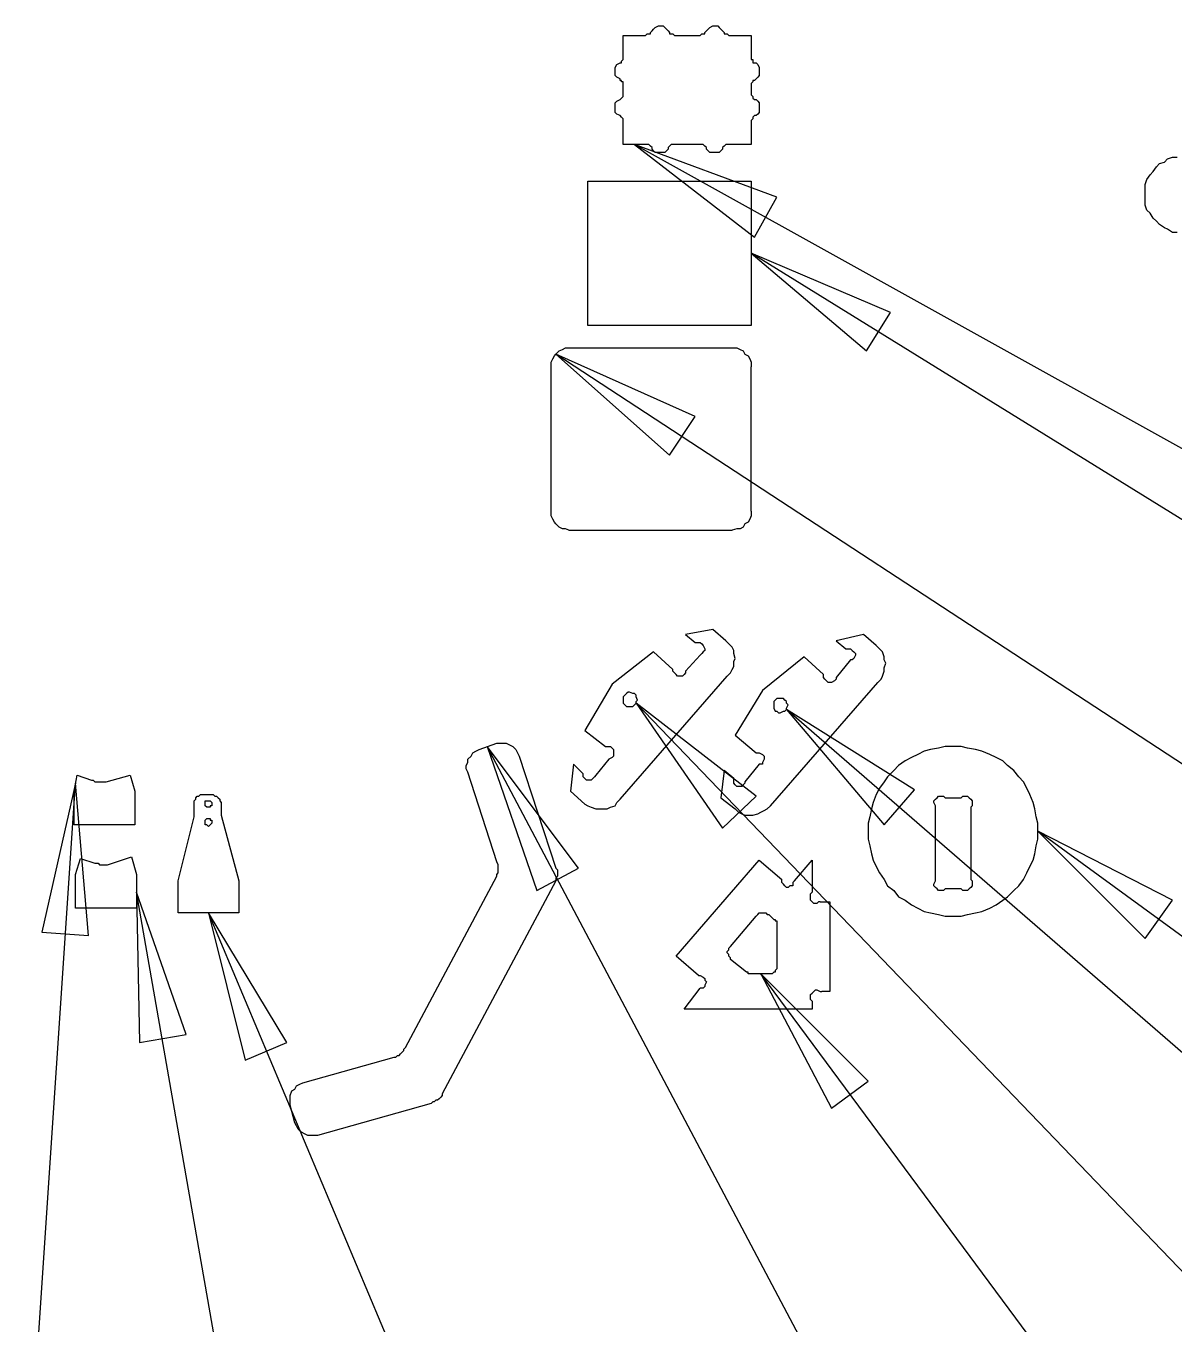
# Model space of a CAD drawing. Extents: x 9 to 432, y 44 to 411.
# Drawn here: x 99.62 to 119.86, y 87.01 to 109.9 of the extents above; entities that cross this region are included whole.
import ezdxf

# ---------------------------------------------------------------- set-up
doc = ezdxf.new("R2010")
doc.units = 0
doc.layers.get('0').update_dxf_attribs({"linetype": 'CONTINUOUS'})

msp = doc.modelspace()

# ---------------------------------------------------------------- linework, layer by layer
at = {"color": 7}
for p, q in [((110.659333, 109.811256), (110.687556, 109.839478)), ((110.687556, 109.839478), (110.715778, 109.8677)), ((110.715778, 109.8677), (110.772222, 109.895922)), ((110.772222, 109.895922), (110.800444, 109.895922)), ((110.800444, 109.895922), (110.856889, 109.895922)), ((110.856889, 109.895922), (110.885111, 109.8677)), ((110.885111, 109.8677), (110.913333, 109.839478)), ((110.913333, 109.839478), (110.941556, 109.811256)), ((111.618889, 109.811256), (111.647111, 109.839478)), ((111.647111, 109.839478), (111.675333, 109.8677)), ((111.675333, 109.8677), (111.731778, 109.895922)), ((111.731778, 109.895922), (111.76, 109.895922)), ((111.76, 109.895922), (111.816444, 109.895922)), ((111.816444, 109.895922), (111.844667, 109.8677)), ((111.844667, 109.8677), (111.872889, 109.839478)), ((111.872889, 109.839478), (111.901111, 109.811256)), ((110.151333, 109.726589), (110.518222, 109.726589)), ((110.151333, 109.3597), (110.151333, 109.726589)), ((110.518222, 109.726589), (110.546444, 109.726589)), ((110.546444, 109.726589), (110.574667, 109.754811)), ((110.574667, 109.754811), (110.602889, 109.754811)), ((110.602889, 109.754811), (110.631111, 109.754811)), ((110.631111, 109.783033), (110.659333, 109.811256)), ((110.631111, 109.754811), (110.631111, 109.783033)), ((110.941556, 109.811256), (110.941556, 109.811256)), ((110.941556, 109.811256), (110.969778, 109.783033)), ((110.969778, 109.783033), (110.969778, 109.754811)), ((110.969778, 109.754811), (110.998, 109.754811)), ((110.998, 109.754811), (111.026222, 109.754811)), ((111.026222, 109.754811), (111.054444, 109.726589)), ((111.054444, 109.726589), (111.082667, 109.726589)), ((111.082667, 109.726589), (111.477778, 109.726589)), ((111.477778, 109.726589), (111.506, 109.726589)), ((111.506, 109.726589), (111.534222, 109.754811)), ((111.534222, 109.754811), (111.562444, 109.754811)), ((111.562444, 109.754811), (111.590667, 109.754811)), ((111.590667, 109.783033), (111.618889, 109.811256)), ((111.590667, 109.754811), (111.590667, 109.783033)), ((111.901111, 109.811256), (111.901111, 109.811256)), ((111.901111, 109.811256), (111.929333, 109.783033)), ((111.929333, 109.783033), (111.929333, 109.754811)), ((111.929333, 109.754811), (111.957556, 109.754811)), ((111.957556, 109.754811), (111.985778, 109.754811)), ((111.985778, 109.754811), (112.014, 109.726589)), ((112.014, 109.726589), (112.042222, 109.726589)), ((112.042222, 109.726589), (112.409111, 109.726589)), ((112.409111, 109.726589), (112.409111, 109.3597)), ((110.010222, 109.162144), (110.038444, 109.218589)), ((110.010222, 109.133922), (110.010222, 109.162144)), ((110.038444, 109.218589), (110.094889, 109.246811)), ((110.094889, 109.246811), (110.094889, 109.246811)), ((110.094889, 109.246811), (110.123111, 109.246811)), ((110.123111, 109.275033), (110.151333, 109.303256)), ((110.123111, 109.246811), (110.123111, 109.275033)), ((110.151333, 109.331478), (110.151333, 109.3597)), ((110.151333, 109.303256), (110.151333, 109.331478)), ((112.409111, 109.3597), (112.409111, 109.3597)), ((112.409111, 109.3597), (112.409111, 109.331478)), ((112.409111, 109.331478), (112.409111, 109.303256)), ((112.409111, 109.303256), (112.437333, 109.303256)), ((112.437333, 109.303256), (112.437333, 109.275033)), ((112.437333, 109.275033), (112.437333, 109.246811)), ((112.437333, 109.246811), (112.465556, 109.246811)), ((112.465556, 109.246811), (112.493778, 109.246811)), ((112.493778, 109.246811), (112.522, 109.218589)), ((112.522, 109.218589), (112.550222, 109.162144)), ((112.550222, 109.162144), (112.550222, 109.133922)), ((110.010222, 109.1057), (110.010222, 109.133922)), ((110.010222, 109.049256), (110.010222, 109.1057)), ((110.010222, 109.021033), (110.010222, 109.049256)), ((110.038444, 108.992811), (110.010222, 109.021033)), ((110.094889, 108.964589), (110.038444, 108.992811)), ((110.094889, 108.936367), (110.094889, 108.964589)), ((110.123111, 108.936367), (110.094889, 108.936367)), ((110.123111, 108.908144), (110.123111, 108.936367)), ((112.465556, 108.936367), (112.437333, 108.936367)), ((112.437333, 108.936367), (112.437333, 108.908144)), ((112.493778, 108.964589), (112.465556, 108.936367)), ((112.522, 108.992811), (112.493778, 108.964589)), ((112.550222, 109.021033), (112.522, 108.992811)), ((112.550222, 109.133922), (112.550222, 109.1057)), ((112.550222, 109.1057), (112.550222, 109.049256)), ((112.550222, 109.049256), (112.550222, 109.021033)), ((110.151333, 108.908144), (110.123111, 108.908144)), ((110.151333, 108.879922), (110.151333, 108.908144)), ((110.151333, 108.8517), (110.151333, 108.879922)), ((110.151333, 108.823478), (110.151333, 108.8517)), ((110.151333, 108.738811), (110.151333, 108.823478)), ((110.151333, 108.710589), (110.151333, 108.738811)), ((110.151333, 108.682367), (110.151333, 108.710589)), ((112.437333, 108.908144), (112.409111, 108.879922)), ((112.409111, 108.879922), (112.409111, 108.8517)), ((112.409111, 108.8517), (112.409111, 108.823478)), ((112.409111, 108.823478), (112.409111, 108.738811)), ((112.409111, 108.738811), (112.409111, 108.710589)), ((112.409111, 108.710589), (112.409111, 108.682367)), ((110.010222, 108.541256), (110.038444, 108.569478)), ((110.010222, 108.484811), (110.010222, 108.541256)), ((110.010222, 108.456589), (110.010222, 108.484811)), ((110.038444, 108.569478), (110.094889, 108.5977)), ((110.094889, 108.5977), (110.123111, 108.625922)), ((110.094889, 108.5977), (110.094889, 108.5977)), ((110.123111, 108.625922), (110.151333, 108.654144)), ((110.151333, 108.654144), (110.151333, 108.682367)), ((112.409111, 108.682367), (112.437333, 108.654144)), ((112.437333, 108.654144), (112.437333, 108.625922)), ((112.437333, 108.625922), (112.465556, 108.5977)), ((112.465556, 108.5977), (112.493778, 108.5977)), ((112.493778, 108.5977), (112.522, 108.569478)), ((112.522, 108.569478), (112.550222, 108.541256)), ((112.550222, 108.541256), (112.550222, 108.484811)), ((112.550222, 108.484811), (112.550222, 108.456589)), ((110.010222, 108.428367), (110.010222, 108.456589)), ((110.010222, 108.371922), (110.010222, 108.428367)), ((110.038444, 108.3437), (110.010222, 108.371922)), ((110.094889, 108.315478), (110.038444, 108.3437)), ((110.123111, 108.287256), (110.094889, 108.315478)), ((110.151333, 108.259033), (110.123111, 108.287256)), ((110.151333, 108.230811), (110.151333, 108.259033)), ((110.151333, 108.202589), (110.151333, 108.230811)), ((112.437333, 108.259033), (112.409111, 108.230811)), ((112.409111, 108.230811), (112.409111, 108.202589)), ((112.465556, 108.315478), (112.437333, 108.287256)), ((112.437333, 108.287256), (112.437333, 108.259033)), ((112.493778, 108.315478), (112.465556, 108.315478)), ((112.522, 108.3437), (112.493778, 108.315478)), ((112.550222, 108.371922), (112.522, 108.3437)), ((112.550222, 108.456589), (112.550222, 108.428367)), ((112.550222, 108.428367), (112.550222, 108.371922)), ((110.151333, 108.174367), (110.151333, 108.202589)), ((110.151333, 107.807478), (110.151333, 108.174367)), ((112.409111, 108.202589), (112.409111, 108.174367)), ((112.409111, 108.174367), (112.409111, 107.807478)), ((110.518222, 107.807478), (110.151333, 107.807478)), ((110.348889, 107.807478), (112.465556, 106.170589)), ((112.860667, 106.876144), (110.348889, 107.807478)), ((110.348889, 107.807478), (112.465556, 106.170589)), ((200.010889, 57.967033), (110.348889, 107.807478)), ((110.546444, 107.807478), (110.518222, 107.807478)), ((110.574667, 107.807478), (110.546444, 107.807478)), ((110.602889, 107.807478), (110.574667, 107.807478)), ((110.631111, 107.779256), (110.602889, 107.807478)), ((110.659333, 107.751033), (110.631111, 107.779256)), ((110.969778, 107.779256), (110.941556, 107.751033)), ((110.998, 107.807478), (110.969778, 107.779256)), ((111.026222, 107.807478), (110.998, 107.807478)), ((111.054444, 107.807478), (111.026222, 107.807478)), ((111.082667, 107.807478), (111.054444, 107.807478)), ((111.477778, 107.807478), (111.082667, 107.807478)), ((111.506, 107.807478), (111.477778, 107.807478)), ((111.534222, 107.807478), (111.506, 107.807478)), ((111.562444, 107.807478), (111.534222, 107.807478)), ((111.590667, 107.779256), (111.562444, 107.807478)), ((111.618889, 107.751033), (111.590667, 107.779256)), ((111.929333, 107.779256), (111.901111, 107.751033)), ((111.957556, 107.807478), (111.929333, 107.779256)), ((111.985778, 107.807478), (111.957556, 107.807478)), ((112.014, 107.807478), (111.985778, 107.807478)), ((112.042222, 107.807478), (112.014, 107.807478)), ((112.409111, 107.807478), (112.042222, 107.807478)), ((110.659333, 107.722811), (110.659333, 107.751033)), ((110.687556, 107.694589), (110.659333, 107.722811)), ((110.715778, 107.666367), (110.687556, 107.694589)), ((110.772222, 107.666367), (110.715778, 107.666367)), ((110.800444, 107.666367), (110.772222, 107.666367)), ((110.856889, 107.666367), (110.800444, 107.666367)), ((110.885111, 107.666367), (110.856889, 107.666367)), ((110.913333, 107.694589), (110.885111, 107.666367)), ((110.941556, 107.722811), (110.913333, 107.694589)), ((110.941556, 107.751033), (110.941556, 107.722811)), ((111.618889, 107.722811), (111.618889, 107.751033)), ((111.647111, 107.694589), (111.618889, 107.722811)), ((111.675333, 107.666367), (111.647111, 107.694589)), ((111.731778, 107.666367), (111.675333, 107.666367)), ((111.76, 107.666367), (111.731778, 107.666367)), ((111.816444, 107.666367), (111.76, 107.666367)), ((111.844667, 107.666367), (111.816444, 107.666367)), ((111.872889, 107.694589), (111.844667, 107.666367)), ((111.901111, 107.722811), (111.872889, 107.694589)), ((111.901111, 107.751033), (111.901111, 107.722811)), ((119.690444, 107.497033), (119.746889, 107.553478)), ((119.746889, 107.553478), (119.831556, 107.5817)), ((119.831556, 107.5817), (119.916222, 107.5817)), ((119.436444, 107.271256), (119.492889, 107.3277)), ((119.492889, 107.3277), (119.549333, 107.412367)), ((119.549333, 107.412367), (119.605778, 107.468811)), ((119.605778, 107.468811), (119.690444, 107.497033)), ((109.530444, 107.158367), (112.409111, 107.158367)), ((109.530444, 104.618367), (109.530444, 107.158367)), ((112.409111, 107.158367), (112.409111, 104.618367)), ((119.351778, 107.101922), (119.38, 107.186589)), ((119.351778, 107.017256), (119.351778, 107.101922)), ((119.38, 107.186589), (119.436444, 107.271256)), ((112.465556, 106.170589), (112.860667, 106.876144)), ((112.465556, 106.170589), (112.860667, 106.876144)), ((119.351778, 106.932589), (119.351778, 107.017256)), ((119.351778, 106.847922), (119.351778, 106.932589)), ((119.351778, 106.735033), (119.351778, 106.847922)), ((119.38, 106.650367), (119.351778, 106.735033)), ((119.436444, 106.593922), (119.38, 106.650367)), ((119.492889, 106.509256), (119.436444, 106.593922)), ((119.549333, 106.452811), (119.492889, 106.509256)), ((119.605778, 106.396367), (119.549333, 106.452811)), ((119.690444, 106.339922), (119.605778, 106.396367)), ((119.746889, 106.3117), (119.690444, 106.339922)), ((119.831556, 106.255256), (119.746889, 106.3117)), ((119.916222, 106.255256), (119.831556, 106.255256)), ((112.409111, 105.888367), (114.441111, 104.166811)), ((114.864444, 104.844144), (112.409111, 105.888367)), ((112.409111, 105.888367), (114.441111, 104.166811)), ((189.568667, 58.136367), (112.409111, 105.888367)), ((114.441111, 104.166811), (114.864444, 104.844144)), ((114.441111, 104.166811), (114.864444, 104.844144)), ((112.409111, 104.618367), (109.530444, 104.618367)), ((108.937778, 104.082144), (108.966, 104.110367)), ((108.966, 104.110367), (109.022444, 104.166811)), ((108.966, 104.110367), (110.969778, 102.332367)), ((111.421333, 103.0097), (108.966, 104.110367)), ((108.966, 104.110367), (110.969778, 102.332367)), ((179.041778, 58.221033), (108.966, 104.110367)), ((109.022444, 104.166811), (109.078889, 104.195033)), ((109.078889, 104.195033), (109.135333, 104.223256)), ((109.135333, 104.223256), (109.191778, 104.223256)), ((109.191778, 104.223256), (112.070444, 104.223256)), ((112.070444, 104.223256), (112.155111, 104.223256)), ((112.155111, 104.223256), (112.211556, 104.195033)), ((112.211556, 104.195033), (112.268, 104.166811)), ((112.268, 104.166811), (112.296222, 104.110367)), ((112.296222, 104.110367), (112.352667, 104.082144)), ((108.881333, 103.969256), (108.909556, 104.0257)), ((108.881333, 103.884589), (108.881333, 103.969256)), ((108.881333, 101.344589), (108.881333, 103.884589)), ((108.909556, 104.0257), (108.937778, 104.082144)), ((112.352667, 104.082144), (112.380889, 104.0257)), ((112.380889, 104.0257), (112.409111, 103.969256)), ((112.409111, 103.969256), (112.409111, 103.884589)), ((112.409111, 101.344589), (112.409111, 103.884589)), ((110.969778, 102.332367), (111.421333, 103.0097)), ((110.969778, 102.332367), (111.421333, 103.0097)), ((108.881333, 101.259922), (108.881333, 101.344589)), ((108.909556, 101.203478), (108.881333, 101.259922)), ((108.937778, 101.147033), (108.909556, 101.203478)), ((108.966, 101.118811), (108.937778, 101.147033)), ((112.352667, 101.147033), (112.296222, 101.118811)), ((112.380889, 101.203478), (112.352667, 101.147033)), ((112.409111, 101.259922), (112.380889, 101.203478)), ((112.409111, 101.344589), (112.409111, 101.259922)), ((109.022444, 101.062367), (108.966, 101.118811)), ((109.078889, 101.034144), (109.022444, 101.062367)), ((109.135333, 101.034144), (109.078889, 101.034144)), ((109.191778, 101.005922), (109.135333, 101.034144)), ((109.191778, 101.005922), (112.070444, 101.005922)), ((112.155111, 101.034144), (112.070444, 101.005922)), ((112.211556, 101.034144), (112.155111, 101.034144)), ((112.268, 101.062367), (112.211556, 101.034144)), ((112.296222, 101.118811), (112.268, 101.062367)), ((111.731778, 99.256144), (111.252, 99.171478)), ((111.252, 99.171478), (111.421333, 99.030367)), ((111.957556, 99.058589), (111.731778, 99.256144)), ((114.384667, 99.171478), (113.904889, 99.058589)), ((114.610444, 98.973922), (114.384667, 99.171478)), ((110.687556, 98.861033), (109.953778, 98.296589)), ((111.026222, 98.550589), (110.687556, 98.861033)), ((111.421333, 99.030367), (111.477778, 99.030367)), ((111.477778, 99.030367), (111.506, 99.030367)), ((111.506, 99.030367), (111.534222, 99.002144)), ((111.534222, 99.002144), (111.562444, 98.973922)), ((111.562444, 98.861033), (111.534222, 98.832811)), ((111.562444, 98.973922), (111.590667, 98.917478)), ((111.590667, 98.889256), (111.562444, 98.861033)), ((111.590667, 98.917478), (111.590667, 98.889256)), ((112.014, 99.002144), (111.957556, 99.058589)), ((112.070444, 98.9457), (112.014, 99.002144)), ((112.098667, 98.889256), (112.070444, 98.9457)), ((112.098667, 98.832811), (112.098667, 98.889256)), ((113.904889, 99.058589), (114.074222, 98.917478)), ((114.074222, 98.917478), (114.130667, 98.917478)), ((114.130667, 98.917478), (114.158889, 98.917478)), ((114.158889, 98.917478), (114.187111, 98.889256)), ((114.187111, 98.889256), (114.215333, 98.861033)), ((114.215333, 98.861033), (114.243556, 98.832811)), ((114.666889, 98.917478), (114.610444, 98.973922)), ((114.723333, 98.861033), (114.666889, 98.917478)), ((114.751556, 98.776367), (114.723333, 98.861033)), ((111.506, 98.804589), (111.252, 98.522367)), ((111.534222, 98.832811), (111.506, 98.804589)), ((112.126889, 98.748144), (112.098667, 98.832811)), ((112.098667, 98.6917), (112.126889, 98.748144)), ((112.098667, 98.607033), (112.098667, 98.6917)), ((113.340444, 98.776367), (112.606667, 98.1837)), ((113.679111, 98.465922), (113.340444, 98.776367)), ((114.158889, 98.719922), (113.904889, 98.409478)), ((114.187111, 98.719922), (114.158889, 98.719922)), ((114.215333, 98.748144), (114.187111, 98.719922)), ((114.243556, 98.804589), (114.215333, 98.748144)), ((114.243556, 98.832811), (114.243556, 98.804589)), ((114.751556, 98.719922), (114.751556, 98.776367)), ((114.779778, 98.663478), (114.751556, 98.719922)), ((114.751556, 98.578811), (114.779778, 98.663478)), ((110.094889, 96.264589), (111.985778, 98.4377)), ((111.026222, 98.522367), (111.026222, 98.550589)), ((111.054444, 98.494144), (111.026222, 98.522367)), ((111.082667, 98.465922), (111.054444, 98.494144)), ((111.110889, 98.4377), (111.082667, 98.465922)), ((111.139111, 98.4377), (111.110889, 98.4377)), ((111.195556, 98.4377), (111.139111, 98.4377)), ((111.223778, 98.465922), (111.195556, 98.4377)), ((111.252, 98.494144), (111.223778, 98.465922)), ((111.252, 98.522367), (111.252, 98.494144)), ((111.985778, 98.4377), (112.042222, 98.494144)), ((112.042222, 98.494144), (112.070444, 98.550589)), ((112.070444, 98.550589), (112.098667, 98.607033)), ((113.679111, 98.409478), (113.679111, 98.465922)), ((113.707333, 98.381256), (113.679111, 98.409478)), ((113.904889, 98.409478), (113.904889, 98.381256)), ((114.695111, 98.381256), (114.723333, 98.4377)), ((114.723333, 98.4377), (114.751556, 98.522367)), ((114.751556, 98.522367), (114.751556, 98.578811)), ((109.953778, 98.296589), (109.474, 97.478144)), ((112.606667, 98.1837), (112.126889, 97.393478)), ((112.747778, 96.1517), (114.638667, 98.324811)), ((113.735556, 98.353033), (113.707333, 98.381256)), ((113.763778, 98.324811), (113.735556, 98.353033)), ((113.792, 98.324811), (113.763778, 98.324811)), ((113.820222, 98.324811), (113.792, 98.324811)), ((113.876667, 98.353033), (113.820222, 98.324811)), ((113.904889, 98.381256), (113.876667, 98.353033)), ((114.638667, 98.324811), (114.695111, 98.381256)), ((110.179556, 98.099033), (110.151333, 98.070811)), ((110.151333, 98.070811), (110.151333, 98.042589)), ((110.151333, 98.042589), (110.151333, 97.986144)), ((110.151333, 97.986144), (110.151333, 97.957922)), ((110.151333, 97.957922), (110.179556, 97.9297)), ((110.207778, 98.127256), (110.179556, 98.099033)), ((110.236, 98.155478), (110.207778, 98.127256)), ((110.264222, 98.155478), (110.236, 98.155478)), ((110.320667, 98.127256), (110.264222, 98.155478)), ((110.348889, 98.127256), (110.320667, 98.127256)), ((110.377111, 98.099033), (110.348889, 98.127256)), ((110.348889, 97.9297), (110.377111, 97.957922)), ((110.377111, 98.070811), (110.377111, 98.099033)), ((110.405333, 98.014367), (110.377111, 98.070811)), ((110.377111, 97.986144), (110.405333, 98.014367)), ((110.377111, 97.957922), (110.377111, 97.986144)), ((110.377111, 97.957922), (111.901111, 95.756589)), ((112.493778, 96.321033), (110.377111, 97.957922)), ((110.377111, 97.957922), (111.901111, 95.756589)), ((147.940889, 58.870144), (110.377111, 97.957922)), ((112.832444, 98.014367), (112.804222, 97.986144)), ((112.804222, 97.986144), (112.804222, 97.9297)), ((112.860667, 98.042589), (112.832444, 98.014367)), ((112.888889, 98.042589), (112.860667, 98.042589)), ((112.917111, 98.042589), (112.888889, 98.042589)), ((112.973556, 98.042589), (112.917111, 98.042589)), ((113.001778, 98.014367), (112.973556, 98.042589)), ((113.03, 97.986144), (113.001778, 98.014367)), ((113.03, 97.957922), (113.03, 97.986144)), ((113.058222, 97.9297), (113.03, 97.957922)), ((110.179556, 97.9297), (110.207778, 97.901478)), ((110.207778, 97.901478), (110.236, 97.901478)), ((110.236, 97.901478), (110.292444, 97.901478)), ((110.292444, 97.901478), (110.320667, 97.901478)), ((110.320667, 97.901478), (110.348889, 97.9297)), ((112.804222, 97.9297), (112.804222, 97.901478)), ((112.804222, 97.901478), (112.804222, 97.873256)), ((112.804222, 97.873256), (112.832444, 97.816811)), ((112.832444, 97.816811), (112.860667, 97.816811)), ((112.860667, 97.816811), (112.888889, 97.788589)), ((112.888889, 97.788589), (112.917111, 97.788589)), ((112.917111, 97.788589), (112.973556, 97.816811)), ((112.973556, 97.816811), (113.001778, 97.816811)), ((113.001778, 97.816811), (113.03, 97.845033)), ((113.03, 97.873256), (113.058222, 97.9297)), ((113.03, 97.845033), (113.03, 97.873256)), ((113.03, 97.845033), (114.751556, 95.813033)), ((115.287778, 96.433922), (113.03, 97.845033)), ((113.03, 97.845033), (114.751556, 95.813033)), ((158.242, 58.616144), (113.03, 97.845033)), ((109.474, 97.478144), (109.840889, 97.195922)), ((107.611333, 97.139478), (107.921778, 97.252367)), ((107.921778, 97.252367), (107.978222, 97.252367)), ((107.978222, 97.252367), (108.034667, 97.252367)), ((108.034667, 97.252367), (108.091111, 97.252367)), ((108.091111, 97.252367), (108.147556, 97.224144)), ((112.126889, 97.393478), (112.493778, 97.083033)), ((107.413778, 96.970144), (107.470222, 97.026589)), ((107.470222, 97.026589), (107.498444, 97.083033)), ((107.498444, 97.083033), (107.554889, 97.111256)), ((107.554889, 97.111256), (107.611333, 97.139478)), ((107.752444, 97.195922), (108.627333, 94.655922)), ((109.361111, 95.051033), (107.752444, 97.195922)), ((107.752444, 97.195922), (108.627333, 94.655922)), ((127.705556, 59.519256), (107.752444, 97.195922)), ((108.147556, 97.224144), (108.204, 97.195922)), ((108.204, 97.195922), (108.260444, 97.139478)), ((108.260444, 97.139478), (108.288667, 97.083033)), ((108.288667, 97.083033), (108.316889, 97.026589)), ((108.316889, 97.026589), (108.966, 95.051033)), ((109.840889, 97.195922), (109.869111, 97.195922)), ((109.869111, 97.195922), (109.925556, 97.195922)), ((109.925556, 97.195922), (109.953778, 97.1677)), ((109.953778, 97.1677), (109.982, 97.139478)), ((109.982, 97.026589), (109.953778, 96.998367)), ((109.982, 97.139478), (109.982, 97.083033)), ((109.982, 97.083033), (109.982, 97.054811)), ((109.982, 97.054811), (109.982, 97.026589)), ((112.493778, 97.083033), (112.522, 97.083033)), ((112.522, 97.083033), (112.550222, 97.083033)), ((112.550222, 97.083033), (112.606667, 97.054811)), ((112.606667, 97.054811), (112.634889, 97.026589)), ((112.634889, 97.026589), (112.634889, 96.998367)), ((115.344222, 97.054811), (115.231333, 96.998367)), ((115.457111, 97.111256), (115.344222, 97.054811)), ((115.57, 97.139478), (115.457111, 97.111256)), ((115.711111, 97.1677), (115.57, 97.139478)), ((115.824, 97.195922), (115.711111, 97.1677)), ((115.965111, 97.195922), (115.824, 97.195922)), ((116.106222, 97.195922), (115.965111, 97.195922)), ((116.219111, 97.1677), (116.106222, 97.195922)), ((116.360222, 97.139478), (116.219111, 97.1677)), ((116.473111, 97.111256), (116.360222, 97.139478)), ((116.614222, 97.054811), (116.473111, 97.111256)), ((116.727111, 96.998367), (116.614222, 97.054811)), ((107.385556, 96.857256), (107.413778, 96.9137)), ((107.385556, 96.800811), (107.385556, 96.857256)), ((107.413778, 96.744367), (107.385556, 96.800811)), ((107.413778, 96.9137), (107.413778, 96.970144)), ((109.276444, 96.885478), (109.22, 96.4057)), ((109.445778, 96.716144), (109.276444, 96.885478)), ((109.897333, 96.970144), (109.671556, 96.687922)), ((109.953778, 96.998367), (109.897333, 96.970144)), ((112.550222, 96.885478), (112.296222, 96.575033)), ((112.606667, 96.885478), (112.550222, 96.885478)), ((112.634889, 96.970144), (112.606667, 96.9137)), ((112.606667, 96.9137), (112.606667, 96.885478)), ((112.634889, 96.998367), (112.634889, 96.970144)), ((115.005556, 96.857256), (114.920889, 96.772589)), ((115.118444, 96.941922), (115.005556, 96.857256)), ((115.231333, 96.998367), (115.118444, 96.941922)), ((116.84, 96.941922), (116.727111, 96.998367)), ((116.924667, 96.857256), (116.84, 96.941922)), ((117.037556, 96.772589), (116.924667, 96.857256)), ((100.471111, 96.4057), (100.527556, 96.687922)), ((100.527556, 96.687922), (100.781556, 96.603256)), ((100.781556, 96.603256), (100.809778, 96.603256)), ((100.809778, 96.603256), (100.838, 96.575033)), ((100.838, 96.575033), (100.866222, 96.575033)), ((100.866222, 96.575033), (100.894444, 96.575033)), ((100.894444, 96.575033), (100.922667, 96.575033)), ((100.922667, 96.575033), (100.950889, 96.575033)), ((100.950889, 96.575033), (100.979111, 96.575033)), ((100.979111, 96.575033), (101.035556, 96.575033)), ((101.035556, 96.575033), (101.458889, 96.687922)), ((101.458889, 96.687922), (101.543556, 96.4057)), ((107.921778, 95.163922), (107.413778, 96.744367)), ((109.445778, 96.687922), (109.445778, 96.716144)), ((109.445778, 96.6597), (109.445778, 96.687922)), ((109.474, 96.631478), (109.445778, 96.6597)), ((109.502222, 96.603256), (109.474, 96.631478)), ((109.558667, 96.603256), (109.502222, 96.603256)), ((109.586889, 96.603256), (109.558667, 96.603256)), ((109.615111, 96.631478), (109.586889, 96.603256)), ((109.643333, 96.6597), (109.615111, 96.631478)), ((109.671556, 96.687922), (109.643333, 96.6597)), ((111.929333, 96.772589), (111.872889, 96.292811)), ((112.098667, 96.631478), (111.929333, 96.772589)), ((112.098667, 96.575033), (112.098667, 96.631478)), ((112.098667, 96.546811), (112.098667, 96.575033)), ((112.296222, 96.575033), (112.296222, 96.546811)), ((114.751556, 96.575033), (114.666889, 96.462144)), ((114.808, 96.6597), (114.751556, 96.575033)), ((114.920889, 96.772589), (114.808, 96.6597)), ((117.122222, 96.6597), (117.037556, 96.772589)), ((117.206889, 96.575033), (117.122222, 96.6597)), ((117.263333, 96.462144), (117.206889, 96.575033)), ((98.044, 59.942589), (100.499333, 96.546811)), ((100.499333, 96.546811), (99.906667, 93.922144)), ((100.499333, 96.546811), (99.906667, 93.922144)), ((100.471111, 95.813033), (100.471111, 96.4057)), ((100.725111, 93.8657), (100.499333, 96.546811)), ((101.543556, 96.4057), (101.543556, 95.813033)), ((102.672444, 96.321033), (102.700667, 96.349256)), ((102.700667, 96.349256), (102.728889, 96.349256)), ((102.728889, 96.349256), (102.898222, 96.349256)), ((102.898222, 96.349256), (102.926444, 96.349256)), ((102.926444, 96.349256), (102.954667, 96.321033)), ((109.22, 96.4057), (109.474, 96.179922)), ((112.126889, 96.518589), (112.098667, 96.546811)), ((112.155111, 96.490367), (112.126889, 96.518589)), ((112.183333, 96.490367), (112.155111, 96.490367)), ((112.239778, 96.490367), (112.183333, 96.490367)), ((112.268, 96.518589), (112.239778, 96.490367)), ((112.296222, 96.546811), (112.268, 96.518589)), ((114.610444, 96.349256), (114.554, 96.208144)), ((114.666889, 96.462144), (114.610444, 96.349256)), ((114.751556, 95.813033), (115.287778, 96.433922)), ((114.751556, 95.813033), (115.287778, 96.433922)), ((117.319778, 96.349256), (117.263333, 96.462144)), ((117.376222, 96.208144), (117.319778, 96.349256)), ((102.587778, 96.236367), (102.616, 96.264589)), ((102.587778, 96.208144), (102.587778, 96.236367)), ((102.587778, 96.179922), (102.587778, 96.208144)), ((102.587778, 95.954144), (102.587778, 96.179922)), ((102.616, 96.292811), (102.644222, 96.321033)), ((102.616, 96.264589), (102.616, 96.292811)), ((102.644222, 96.321033), (102.672444, 96.321033)), ((102.785333, 96.208144), (102.785333, 96.236367)), ((102.785333, 96.236367), (102.813556, 96.236367)), ((102.785333, 96.179922), (102.785333, 96.208144)), ((102.785333, 96.1517), (102.785333, 96.179922)), ((102.813556, 96.123478), (102.785333, 96.1517)), ((102.813556, 96.236367), (102.841778, 96.236367)), ((102.841778, 96.123478), (102.813556, 96.123478)), ((102.841778, 96.236367), (102.87, 96.236367)), ((102.87, 96.123478), (102.841778, 96.123478)), ((102.87, 96.236367), (102.898222, 96.208144)), ((102.898222, 96.1517), (102.87, 96.1517)), ((102.87, 96.1517), (102.87, 96.123478)), ((102.898222, 96.208144), (102.898222, 96.179922)), ((102.898222, 96.179922), (102.898222, 96.1517)), ((102.954667, 96.321033), (102.982889, 96.321033)), ((102.982889, 96.321033), (103.011111, 96.292811)), ((103.011111, 96.292811), (103.039333, 96.264589)), ((103.039333, 96.264589), (103.039333, 96.236367)), ((103.039333, 96.236367), (103.067556, 96.208144)), ((103.067556, 96.208144), (103.067556, 96.179922)), ((103.067556, 96.179922), (103.067556, 95.982367)), ((109.474, 96.179922), (109.530444, 96.1517)), ((109.530444, 96.1517), (109.586889, 96.123478)), ((109.586889, 96.123478), (109.671556, 96.095256)), ((109.869111, 96.095256), (109.925556, 96.123478)), ((109.925556, 96.123478), (110.010222, 96.1517)), ((110.010222, 96.1517), (110.038444, 96.208144)), ((110.038444, 96.208144), (110.094889, 96.264589)), ((111.872889, 96.292811), (112.126889, 96.095256)), ((111.901111, 95.756589), (112.493778, 96.321033)), ((111.901111, 95.756589), (112.493778, 96.321033)), ((112.691333, 96.095256), (112.747778, 96.1517)), ((114.554, 96.208144), (114.525778, 96.095256)), ((115.626444, 96.236367), (115.654667, 96.264589)), ((115.626444, 96.208144), (115.626444, 96.236367)), ((115.654667, 96.1517), (115.626444, 96.208144)), ((115.654667, 96.264589), (115.682889, 96.292811)), ((115.654667, 96.123478), (115.654667, 96.1517)), ((115.654667, 94.853478), (115.654667, 96.123478)), ((115.682889, 96.292811), (115.711111, 96.321033)), ((115.711111, 96.321033), (115.739333, 96.321033)), ((115.739333, 96.321033), (115.795778, 96.321033)), ((115.795778, 96.321033), (115.824, 96.292811)), ((115.824, 96.292811), (116.106222, 96.292811)), ((116.106222, 96.292811), (116.134444, 96.321033)), ((116.134444, 96.321033), (116.190889, 96.321033)), ((116.190889, 96.321033), (116.219111, 96.321033)), ((116.219111, 96.321033), (116.247333, 96.292811)), ((116.247333, 96.292811), (116.275556, 96.264589)), ((116.275556, 96.264589), (116.303778, 96.236367)), ((116.303778, 96.1517), (116.275556, 96.123478)), ((116.275556, 96.123478), (116.275556, 94.853478)), ((116.303778, 96.236367), (116.303778, 96.208144)), ((116.303778, 96.208144), (116.303778, 96.1517)), ((117.404444, 96.095256), (117.376222, 96.208144)), ((102.305556, 94.825256), (102.587778, 95.954144)), ((102.785333, 95.8977), (102.813556, 95.925922)), ((102.785333, 95.869478), (102.785333, 95.8977)), ((102.813556, 95.925922), (102.841778, 95.925922)), ((102.841778, 95.925922), (102.87, 95.925922)), ((102.87, 95.925922), (102.87, 95.8977)), ((102.87, 95.8977), (102.898222, 95.8977)), ((102.898222, 95.8977), (102.898222, 95.869478)), ((103.067556, 95.982367), (103.378, 94.825256)), ((109.671556, 96.095256), (109.728, 96.095256)), ((109.728, 96.095256), (109.812667, 96.095256)), ((109.812667, 96.095256), (109.869111, 96.095256)), ((112.126889, 96.095256), (112.183333, 96.038811)), ((112.183333, 96.038811), (112.239778, 96.010589)), ((112.239778, 96.010589), (112.296222, 95.982367)), ((112.296222, 95.982367), (112.380889, 95.982367)), ((112.380889, 95.982367), (112.437333, 95.982367)), ((112.437333, 95.982367), (112.522, 96.010589)), ((112.522, 96.010589), (112.578444, 96.038811)), ((112.578444, 96.038811), (112.634889, 96.067033)), ((112.634889, 96.067033), (112.691333, 96.095256)), ((114.497556, 95.954144), (114.469333, 95.841256)), ((114.525778, 96.095256), (114.497556, 95.954144)), ((117.432667, 95.954144), (117.404444, 96.095256)), ((117.460889, 95.841256), (117.432667, 95.954144)), ((101.543556, 95.813033), (100.471111, 95.813033)), ((102.785333, 95.841256), (102.785333, 95.869478)), ((102.785333, 95.813033), (102.785333, 95.841256)), ((102.813556, 95.813033), (102.785333, 95.813033)), ((102.841778, 95.784811), (102.813556, 95.813033)), ((102.87, 95.813033), (102.841778, 95.784811)), ((102.898222, 95.841256), (102.87, 95.813033)), ((102.898222, 95.869478), (102.898222, 95.841256)), ((114.469333, 95.841256), (114.469333, 95.700144)), ((114.469333, 95.700144), (114.469333, 95.559033)), ((117.460889, 95.700144), (117.460889, 95.841256)), ((117.460889, 95.700144), (119.351778, 93.809256)), ((119.831556, 94.486589), (117.460889, 95.700144)), ((117.460889, 95.700144), (119.351778, 93.809256)), ((117.460889, 95.559033), (117.460889, 95.700144)), ((168.599556, 58.362144), (117.460889, 95.700144)), ((114.469333, 95.559033), (114.497556, 95.446144)), ((114.497556, 95.446144), (114.525778, 95.305033)), ((117.404444, 95.305033), (117.432667, 95.446144)), ((117.432667, 95.446144), (117.460889, 95.559033)), ((100.499333, 94.938144), (100.584, 95.220367)), ((100.584, 95.220367), (100.838, 95.1357)), ((101.063778, 95.107478), (101.487111, 95.248589)), ((101.487111, 95.248589), (101.571778, 94.938144)), ((111.082667, 93.498811), (112.550222, 95.192144)), ((112.550222, 95.192144), (112.945333, 94.853478)), ((113.171111, 94.825256), (113.481556, 95.192144)), ((113.481556, 95.192144), (113.481556, 94.6277)), ((114.525778, 95.305033), (114.554, 95.192144)), ((114.554, 95.192144), (114.610444, 95.079256)), ((117.319778, 95.079256), (117.376222, 95.192144)), ((117.376222, 95.192144), (117.404444, 95.305033)), ((100.838, 95.1357), (100.866222, 95.1357)), ((100.866222, 95.1357), (100.894444, 95.1357)), ((100.894444, 95.1357), (100.922667, 95.107478)), ((100.922667, 95.107478), (100.950889, 95.107478)), ((100.950889, 95.107478), (100.979111, 95.107478)), ((100.979111, 95.107478), (101.007333, 95.107478)), ((101.007333, 95.107478), (101.035556, 95.107478)), ((101.035556, 95.107478), (101.063778, 95.107478)), ((107.95, 95.107478), (107.921778, 95.163922)), ((107.921778, 94.938144), (107.95, 94.966367)), ((107.95, 95.079256), (107.95, 95.107478)), ((107.95, 95.051033), (107.95, 95.079256)), ((107.95, 95.022811), (107.95, 95.051033)), ((107.95, 94.994589), (107.95, 95.022811)), ((107.95, 94.966367), (107.95, 94.994589)), ((108.627333, 94.655922), (109.361111, 95.051033)), ((108.627333, 94.655922), (109.361111, 95.051033)), ((108.966, 95.051033), (108.994222, 95.022811)), ((108.994222, 95.022811), (108.994222, 94.994589)), ((108.994222, 94.994589), (108.994222, 94.966367)), ((108.994222, 94.966367), (108.994222, 94.938144)), ((114.610444, 95.079256), (114.666889, 94.966367)), ((114.666889, 94.966367), (114.751556, 94.853478)), ((117.206889, 94.853478), (117.263333, 94.966367)), ((117.263333, 94.966367), (117.319778, 95.079256)), ((100.499333, 94.345478), (100.499333, 94.938144)), ((101.571778, 94.938144), (101.571778, 94.345478)), ((102.305556, 94.260811), (102.305556, 94.825256)), ((103.378, 94.825256), (103.378, 94.260811)), ((106.313111, 91.890144), (107.921778, 94.909922)), ((108.966, 94.825256), (106.962222, 91.0717)), ((107.921778, 94.909922), (107.921778, 94.938144)), ((108.994222, 94.909922), (108.966, 94.8817)), ((108.966, 94.8817), (108.966, 94.853478)), ((108.966, 94.853478), (108.966, 94.825256)), ((108.994222, 94.938144), (108.994222, 94.909922)), ((112.945333, 94.797033), (112.945333, 94.853478)), ((112.973556, 94.768811), (112.945333, 94.797033)), ((113.001778, 94.740589), (112.973556, 94.768811)), ((113.03, 94.712367), (113.001778, 94.740589)), ((113.086444, 94.740589), (113.058222, 94.712367)), ((113.142889, 94.740589), (113.086444, 94.740589)), ((113.171111, 94.825256), (113.142889, 94.797033)), ((113.142889, 94.797033), (113.142889, 94.740589)), ((114.751556, 94.853478), (114.808, 94.740589)), ((114.808, 94.740589), (114.920889, 94.655922)), ((115.626444, 94.768811), (115.654667, 94.825256)), ((115.626444, 94.740589), (115.626444, 94.768811)), ((115.654667, 94.712367), (115.626444, 94.740589)), ((115.654667, 94.825256), (115.654667, 94.853478)), ((116.275556, 94.853478), (116.303778, 94.825256)), ((116.303778, 94.740589), (116.275556, 94.712367)), ((116.303778, 94.825256), (116.303778, 94.768811)), ((116.303778, 94.768811), (116.303778, 94.740589)), ((117.037556, 94.655922), (117.122222, 94.740589)), ((117.122222, 94.740589), (117.206889, 94.853478)), ((101.571778, 94.6277), (101.628222, 91.974811)), ((102.446667, 92.115922), (101.571778, 94.6277)), ((101.571778, 94.6277), (101.628222, 91.974811)), ((107.667778, 59.914367), (101.571778, 94.6277)), ((113.058222, 94.712367), (113.03, 94.712367)), ((113.453333, 94.599478), (113.481556, 94.6277)), ((113.453333, 94.571256), (113.453333, 94.599478)), ((113.453333, 94.514811), (113.453333, 94.571256)), ((113.453333, 94.486589), (113.453333, 94.514811)), ((114.920889, 94.655922), (115.005556, 94.543033)), ((115.005556, 94.543033), (115.118444, 94.486589)), ((115.682889, 94.684144), (115.654667, 94.712367)), ((115.711111, 94.655922), (115.682889, 94.684144)), ((115.739333, 94.655922), (115.711111, 94.655922)), ((115.795778, 94.655922), (115.739333, 94.655922)), ((115.824, 94.684144), (115.795778, 94.655922)), ((116.106222, 94.684144), (115.824, 94.684144)), ((116.134444, 94.655922), (116.106222, 94.684144)), ((116.190889, 94.655922), (116.134444, 94.655922)), ((116.219111, 94.655922), (116.190889, 94.655922)), ((116.247333, 94.684144), (116.219111, 94.655922)), ((116.275556, 94.712367), (116.247333, 94.684144)), ((116.84, 94.486589), (116.924667, 94.543033)), ((116.924667, 94.543033), (117.037556, 94.655922)), ((101.571778, 94.345478), (100.499333, 94.345478)), ((113.481556, 94.458367), (113.453333, 94.486589)), ((113.509778, 94.430144), (113.481556, 94.458367)), ((113.566222, 94.430144), (113.509778, 94.430144)), ((113.594444, 94.458367), (113.566222, 94.430144)), ((113.622667, 94.458367), (113.594444, 94.458367)), ((113.622667, 94.458367), (113.792, 94.458367)), ((113.792, 94.458367), (113.792, 92.877922)), ((115.118444, 94.486589), (115.231333, 94.401922)), ((115.231333, 94.401922), (115.344222, 94.345478)), ((115.344222, 94.345478), (115.457111, 94.289033)), ((115.457111, 94.289033), (115.57, 94.260811)), ((116.360222, 94.260811), (116.473111, 94.289033)), ((116.473111, 94.289033), (116.614222, 94.345478)), ((116.614222, 94.345478), (116.727111, 94.401922)), ((116.727111, 94.401922), (116.84, 94.486589)), ((119.351778, 93.809256), (119.831556, 94.486589)), ((119.351778, 93.809256), (119.831556, 94.486589)), ((103.378, 94.260811), (102.305556, 94.260811)), ((102.841778, 94.260811), (103.490889, 91.664367)), ((104.224667, 91.974811), (102.841778, 94.260811)), ((102.841778, 94.260811), (103.490889, 91.664367)), ((117.404444, 59.660367), (102.841778, 94.260811)), ((112.042222, 93.668144), (112.493778, 94.204367)), ((112.493778, 94.204367), (112.522, 94.232589)), ((112.522, 94.232589), (112.550222, 94.260811)), ((112.550222, 94.260811), (112.578444, 94.260811)), ((112.578444, 94.260811), (112.606667, 94.260811)), ((112.606667, 94.260811), (112.634889, 94.260811)), ((112.634889, 94.260811), (112.663111, 94.260811)), ((112.663111, 94.260811), (112.691333, 94.232589)), ((112.691333, 94.232589), (112.719556, 94.232589)), ((112.719556, 94.232589), (112.804222, 94.147922)), ((112.804222, 94.147922), (112.832444, 94.147922)), ((112.832444, 94.147922), (112.832444, 94.1197)), ((112.832444, 94.1197), (112.860667, 94.1197)), ((112.860667, 94.1197), (112.860667, 94.091478)), ((112.860667, 94.091478), (112.860667, 94.063256)), ((112.860667, 94.063256), (112.860667, 94.035033)), ((115.57, 94.260811), (115.711111, 94.232589)), ((115.711111, 94.232589), (115.824, 94.204367)), ((115.824, 94.204367), (115.965111, 94.204367)), ((115.965111, 94.204367), (116.106222, 94.204367)), ((116.106222, 94.204367), (116.219111, 94.232589)), ((116.219111, 94.232589), (116.360222, 94.260811)), ((99.906667, 93.922144), (100.725111, 93.8657)), ((99.906667, 93.922144), (100.725111, 93.8657)), ((112.860667, 94.035033), (112.860667, 93.329478)), ((111.985778, 93.583478), (112.014, 93.6117)), ((112.014, 93.639922), (112.042222, 93.668144)), ((112.014, 93.6117), (112.014, 93.639922)), ((111.477778, 93.160144), (111.082667, 93.498811)), ((111.985778, 93.555256), (111.985778, 93.583478)), ((112.014, 93.527033), (111.985778, 93.555256)), ((112.014, 93.498811), (112.014, 93.527033)), ((112.042222, 93.470589), (112.014, 93.498811)), ((112.042222, 93.442367), (112.042222, 93.470589)), ((112.324444, 93.216589), (112.042222, 93.442367)), ((111.477778, 93.160144), (111.506, 93.160144)), ((111.506, 93.160144), (111.562444, 93.131922)), ((111.562444, 93.131922), (111.590667, 93.1037)), ((112.352667, 93.216589), (112.324444, 93.216589)), ((112.352667, 93.188367), (112.352667, 93.216589)), ((112.380889, 93.188367), (112.352667, 93.188367)), ((112.409111, 93.188367), (112.380889, 93.188367)), ((112.437333, 93.188367), (112.409111, 93.188367)), ((112.719556, 93.188367), (112.437333, 93.188367)), ((112.578444, 93.188367), (113.820222, 90.8177)), ((114.469333, 91.297478), (112.578444, 93.188367)), ((112.578444, 93.188367), (113.820222, 90.8177)), ((137.752667, 59.208811), (112.578444, 93.188367)), ((112.747778, 93.188367), (112.719556, 93.188367)), ((112.776, 93.188367), (112.747778, 93.188367)), ((112.804222, 93.216589), (112.776, 93.188367)), ((112.832444, 93.216589), (112.804222, 93.216589)), ((112.860667, 93.273033), (112.832444, 93.244811)), ((112.832444, 93.244811), (112.832444, 93.216589)), ((112.860667, 93.329478), (112.860667, 93.301256)), ((112.860667, 93.301256), (112.860667, 93.273033)), ((111.223778, 92.567478), (111.506, 92.934367)), ((111.562444, 92.934367), (111.506, 92.934367)), ((111.590667, 92.962589), (111.562444, 92.934367)), ((111.590667, 93.1037), (111.590667, 93.075478)), ((111.590667, 93.075478), (111.618889, 93.047256)), ((111.618889, 93.047256), (111.590667, 92.990811)), ((111.590667, 92.990811), (111.590667, 92.962589)), ((113.509778, 92.877922), (113.538, 92.906144)), ((113.538, 92.906144), (113.566222, 92.906144)), ((113.566222, 92.906144), (113.622667, 92.877922)), ((113.453333, 92.821478), (113.481556, 92.8497)), ((113.453333, 92.793256), (113.453333, 92.821478)), ((113.453333, 92.736811), (113.453333, 92.793256)), ((113.481556, 92.708589), (113.453333, 92.736811)), ((113.481556, 92.8497), (113.509778, 92.877922)), ((113.481556, 92.708589), (113.481556, 92.567478)), ((113.622667, 92.877922), (113.650889, 92.877922)), ((113.792, 92.877922), (113.650889, 92.877922)), ((113.481556, 92.567478), (111.223778, 92.567478)), ((101.628222, 91.974811), (102.446667, 92.115922)), ((101.628222, 91.974811), (102.446667, 92.115922)), ((103.490889, 91.664367), (104.224667, 91.974811)), ((103.490889, 91.664367), (104.224667, 91.974811)), ((106.200222, 91.749033), (106.228444, 91.777256)), ((106.228444, 91.777256), (106.256667, 91.805478)), ((106.256667, 91.805478), (106.284889, 91.8337)), ((106.284889, 91.861922), (106.313111, 91.890144)), ((106.284889, 91.8337), (106.284889, 91.861922)), ((104.506889, 91.269256), (106.115556, 91.720811)), ((106.115556, 91.720811), (106.143778, 91.720811)), ((106.143778, 91.720811), (106.172, 91.749033)), ((106.172, 91.749033), (106.200222, 91.749033)), ((113.820222, 90.8177), (114.469333, 91.297478)), ((113.820222, 90.8177), (114.469333, 91.297478)), ((104.281111, 91.043478), (104.309333, 91.128144)), ((104.309333, 91.128144), (104.365778, 91.156367)), ((104.365778, 91.156367), (104.394, 91.212811)), ((104.394, 91.212811), (104.450444, 91.241033)), ((104.450444, 91.241033), (104.506889, 91.269256)), ((106.962222, 91.0717), (106.962222, 91.043478)), ((104.281111, 90.987033), (104.281111, 91.043478)), ((104.281111, 90.930589), (104.281111, 90.987033)), ((104.281111, 90.874144), (104.281111, 90.930589)), ((104.365778, 90.5637), (104.281111, 90.874144)), ((106.764667, 90.902367), (104.760889, 90.337922)), ((106.792889, 90.930589), (106.764667, 90.902367)), ((106.821111, 90.930589), (106.792889, 90.930589)), ((106.849333, 90.958811), (106.821111, 90.930589)), ((106.877556, 90.958811), (106.849333, 90.958811)), ((106.905778, 90.987033), (106.877556, 90.958811)), ((106.934, 91.015256), (106.905778, 90.987033)), ((106.962222, 91.043478), (106.934, 91.015256)), ((104.394, 90.507256), (104.365778, 90.5637)), ((104.422222, 90.450811), (104.394, 90.507256)), ((104.478667, 90.394367), (104.422222, 90.450811)), ((104.535111, 90.366144), (104.478667, 90.394367)), ((104.591556, 90.337922), (104.535111, 90.366144)), ((104.648, 90.337922), (104.591556, 90.337922)), ((104.704444, 90.337922), (104.648, 90.337922)), ((104.760889, 90.337922), (104.704444, 90.337922))]:
    msp.add_line(p, q, dxfattribs=at)

doc.saveas('drawing.dxf')
